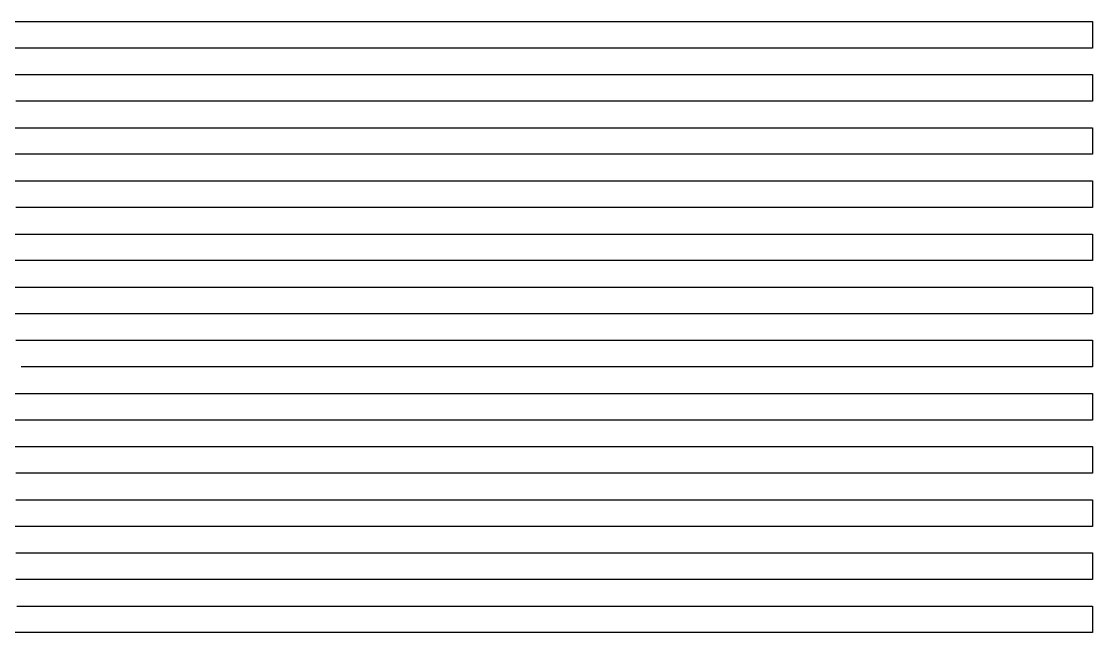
# Model space of a CAD drawing. Extents: x 20 to 170, y 60 to 234.
# Drawn here: x 132.5 to 170, y 190.27 to 211.67 of the extents above; entities that cross this region are included whole.
import ezdxf

# ---------------------------------------------------------------- set-up
doc = ezdxf.new("R2010")
doc.units = 0
doc.header["$LTSCALE"] = 0.000394
doc.layers.add('SPLINE', color=7, linetype='CONTINUOUS')

msp = doc.modelspace()

# ---------------------------------------------------------------- linework, layer by layer
at = {"layer": 'SPLINE', "color": 2}
for points in [[(131.605392, 211.673523, -38.988544), (133.002243, 211.673523, -39.026123), (134.399063, 211.673523, -39.026123), (136.143234, 211.673523, -39.073124), (137.450348, 211.673523, -39.138905), (137.887543, 211.673523, -39.145103), (138.584793, 211.673523, -39.173325), (139.981598, 211.673523, -39.176445), (141.376038, 211.673523, -39.214005), (142.075592, 211.673523, -39.214005), (143.819824, 211.673523, -39.273464), (144.167267, 211.673523, -39.292305), (145.564087, 211.673523, -39.317345), (146.611115, 211.673523, -39.361183), (148.355347, 211.673523, -39.401905), (149.052597, 211.673523, -39.426945), (149.752167, 211.673523, -39.480164), (151.321487, 211.673523, -39.511463), (151.843811, 211.673523, -39.524044), (152.718292, 211.673523, -39.552185), (153.240616, 211.673523, -39.558464), (153.937836, 211.673523, -39.592903), (155.334702, 211.673523, -39.599144), (156.206787, 211.673523, -39.664925), (157.428696, 211.673523, -39.677464), (159.870132, 211.673523, -39.777645), (160.829697, 211.673523, -39.818344), (160.917206, 211.673523, -39.818344), (161.266983, 211.673523, -39.846523), (161.614441, 211.673523, -40), (170, 211.673523, -40), (170, 210.742386, -40), (161.614441, 210.742386, -40), (161.266983, 210.742386, -39.849644), (160.917206, 210.742386, -39.818344), (160.567474, 210.742386, -39.818344), (160.394867, 210.742386, -39.812084), (159.870132, 210.742386, -39.752605), (159.520386, 210.742386, -39.746346), (158.823166, 210.742386, -39.743225), (158.125931, 210.742386, -39.711884), (157.776199, 210.742386, -39.686844), (157.078964, 210.742386, -39.668064), (156.031906, 210.742386, -39.630444), (155.15979, 210.742386, -39.630444), (154.287689, 210.742386, -39.564724), (153.937836, 210.742386, -39.552185), (153.240616, 210.742386, -39.552185), (151.496399, 210.742386, -39.483284), (149.752167, 210.742386, -39.480164), (149.052597, 210.742386, -39.448864), (148.530289, 210.742386, -39.436325), (147.483185, 210.742386, -39.383125), (146.786011, 210.742386, -39.364285), (145.214264, 210.742386, -39.292305), (142.947754, 210.742386, -39.289124), (141.725769, 210.742386, -39.226543), (141.028595, 210.742386, -39.210884), (140.32901, 210.742386, -39.179585), (138.584793, 210.742386, -39.173325), (135.793518, 210.742386, -39.063725), (135.618622, 210.742386, -39.060604), (134.74646, 210.742386, -39.026123), (132.827393, 210.742386, -39.026123), (131.257965, 210.742386, -38.963524)], [(131.605392, 209.811172, -38.972904), (132.827393, 209.811172, -39.023045), (133.699463, 209.811172, -39.026123), (134.399063, 209.811172, -39.048084), (135.443756, 209.811172, -39.063725), (135.793518, 209.811172, -39.063725), (138.759644, 209.811172, -39.176445), (139.981598, 209.811172, -39.176445), (142.075592, 209.811172, -39.248505), (142.772888, 209.811172, -39.267265), (144.167267, 209.811172, -39.292305), (144.866852, 209.811172, -39.292305), (145.214264, 209.811172, -39.301685), (145.564087, 209.811172, -39.333004), (146.960876, 209.811172, -39.364285), (149.752167, 209.811172, -39.477043), (151.146545, 209.811172, -39.480164), (152.543411, 209.811172, -39.514645), (153.5905, 209.811172, -39.552185), (154.287689, 209.811172, -39.558464), (155.15979, 209.811172, -39.621063), (155.682159, 209.811172, -39.630444), (156.381668, 209.811172, -39.633625), (157.078964, 209.811172, -39.664925), (157.951065, 209.811172, -39.733845), (158.125931, 209.811172, -39.743225), (159.520386, 209.811172, -39.746346), (160.917206, 209.811172, -39.787045), (161.266983, 209.811172, -39.812084), (161.614441, 209.811172, -39.996841), (170, 209.811172, -40), (170, 208.882339, -40), (161.638107, 208.882339, -40), (161.614441, 208.882339, -39.990601), (161.266983, 208.882339, -39.805824), (160.917206, 208.882339, -39.783924), (160.220016, 208.882339, -39.787045), (159.782745, 208.882339, -39.783924), (158.125931, 208.882339, -39.715004), (156.729111, 208.882339, -39.671165), (156.381668, 208.882339, -39.646103), (155.334702, 208.882339, -39.602264), (153.937836, 208.882339, -39.580364), (152.543411, 208.882339, -39.524044), (151.146545, 208.882339, -39.480164), (149.577255, 208.882339, -39.477043), (148.70517, 208.882339, -39.436325), (146.960876, 208.882339, -39.364285), (145.564087, 208.882339, -39.339264), (145.214264, 208.882339, -39.311104), (144.866852, 208.882339, -39.292305), (144.167267, 208.882339, -39.292305), (142.772888, 208.882339, -39.267265), (142.423035, 208.882339, -39.254704), (141.028595, 208.882339, -39.248505), (139.631744, 208.882339, -39.179585), (138.584793, 208.882339, -39.173325), (135.793518, 208.882339, -39.063725), (134.049271, 208.882339, -39.063725), (133.699463, 208.882339, -39.048084), (133.002243, 208.882339, -38.997944), (132.652512, 208.882339, -38.988544), (132.305008, 208.882339, -38.991703)], [(131.257965, 207.951126, -38.988544), (133.002243, 207.951126, -38.988544), (133.699463, 207.951126, -39.013645), (134.224182, 207.951126, -39.057465), (135.793518, 207.951126, -39.063725), (137.53772, 207.951126, -39.138905), (137.887543, 207.951126, -39.145103), (138.584793, 207.951126, -39.173325), (140.32901, 207.951126, -39.179585), (142.075592, 207.951126, -39.254704), (143.12262, 207.951126, -39.257885), (143.994751, 207.951126, -39.292305), (144.866852, 207.951126, -39.292305), (145.564087, 207.951126, -39.307964), (146.611115, 207.951126, -39.361183), (146.960876, 207.951126, -39.364285), (148.355347, 207.951126, -39.417564), (148.70517, 207.951126, -39.442604), (149.402374, 207.951126, -39.442604), (150.449341, 207.951126, -39.480164), (151.146545, 207.951126, -39.480164), (152.543411, 207.951126, -39.527145), (153.240616, 207.951126, -39.580364), (153.937836, 207.951126, -39.592903), (155.334702, 207.951126, -39.592903), (156.031906, 207.951126, -39.621063), (156.729111, 207.951126, -39.661804), (157.776199, 207.951126, -39.702503), (158.125931, 207.951126, -39.708744), (160.917206, 207.951126, -39.818344), (161.266983, 207.951126, -39.846523), (161.571899, 207.951126, -40), (170, 207.951126, -40), (170, 207.019928, -40), (161.550598, 207.019928, -40), (161.526947, 207.019928, -39.984341), (161.266983, 207.019928, -39.852825), (160.917206, 207.019928, -39.818344), (159.520386, 207.019928, -39.761963), (158.823166, 207.019928, -39.743225), (158.125931, 207.019928, -39.711884), (157.776199, 207.019928, -39.686844), (155.334702, 207.019928, -39.592903), (154.112747, 207.019928, -39.592903), (153.240616, 207.019928, -39.545925), (152.543411, 207.019928, -39.517765), (152.193665, 207.019928, -39.514645), (151.146545, 207.019928, -39.480164), (149.752167, 207.019928, -39.445724), (149.052597, 207.019928, -39.442604), (148.355347, 207.019928, -39.417564), (147.658051, 207.019928, -39.398785), (145.913879, 207.019928, -39.329865), (145.389145, 207.019928, -39.323605), (144.866852, 207.019928, -39.292305), (144.167267, 207.019928, -39.292305), (142.772888, 207.019928, -39.254704), (142.075592, 207.019928, -39.214005), (141.550903, 207.019928, -39.214005), (139.981598, 207.019928, -39.176445), (138.584793, 207.019928, -39.173325), (138.409912, 207.019928, -39.163944), (137.887543, 207.019928, -39.129444), (137.190353, 207.019928, -39.104404), (136.8405, 207.019928, -39.104404), (135.793518, 207.019928, -39.063725), (134.74646, 207.019928, -39.063725), (134.399063, 207.019928, -39.041805), (133.002243, 207.019928, -38.988544), (131.605392, 207.019928, -38.988544)], [(131.780304, 206.088715, -38.982346), (133.002243, 206.088715, -38.988544), (134.049271, 206.088715, -39.026123), (134.74646, 206.088715, -39.029243), (136.490738, 206.088715, -39.098145), (137.53772, 206.088715, -39.104404), (138.409912, 206.088715, -39.163944), (138.584793, 206.088715, -39.173325), (139.981598, 206.088715, -39.176445), (141.376038, 206.088715, -39.214005), (142.423035, 206.088715, -39.217144), (142.772888, 206.088715, -39.245323), (144.167267, 206.088715, -39.292305), (145.214264, 206.088715, -39.292305), (146.261383, 206.088715, -39.348705), (148.70517, 206.088715, -39.442604), (149.052597, 206.088715, -39.448864), (149.752167, 206.088715, -39.477043), (150.449341, 206.088715, -39.492725), (150.799225, 206.088715, -39.480164), (151.843811, 206.088715, -39.486423), (152.890869, 206.088715, -39.542805), (153.240616, 206.088715, -39.552185), (154.287689, 206.088715, -39.561584), (154.637451, 206.088715, -39.583485), (155.334702, 206.088715, -39.599144), (156.031906, 206.088715, -39.627365), (156.729111, 206.088715, -39.646103), (158.125931, 206.088715, -39.736923), (159.870132, 206.088715, -39.749424), (160.74234, 206.088715, -39.812084), (161.266983, 206.088715, -39.830864), (161.614441, 206.088715, -40), (170, 206.088715, -40), (170, 205.159882, -40), (161.614441, 205.159882, -40), (161.266983, 205.159882, -39.830864), (160.74234, 205.159882, -39.812084), (159.870132, 205.159882, -39.746346), (158.823166, 205.159882, -39.746346), (158.475708, 205.159882, -39.730663), (157.428696, 205.159882, -39.677464), (156.381668, 205.159882, -39.633625), (156.031906, 205.159882, -39.630444), (154.637451, 205.159882, -39.583485), (154.287689, 205.159882, -39.558464), (153.5905, 205.159882, -39.552185), (152.543411, 205.159882, -39.514645), (151.146545, 205.159882, -39.480164), (149.924744, 205.159882, -39.480164), (149.052597, 205.159882, -39.448864), (148.617706, 205.159882, -39.442604), (147.658051, 205.159882, -39.395603), (146.960876, 205.159882, -39.367443), (146.611115, 205.159882, -39.348705), (145.214264, 205.159882, -39.292305), (144.167267, 205.159882, -39.292305), (142.772888, 205.159882, -39.245323), (142.423035, 205.159882, -39.217144), (141.725769, 205.159882, -39.214005), (139.981598, 205.159882, -39.192104), (139.631744, 205.159882, -39.179585), (139.282013, 205.159882, -39.176445), (138.584793, 205.159882, -39.148285), (137.190353, 205.159882, -39.126366), (136.490738, 205.159882, -39.088764), (135.793518, 205.159882, -39.060604), (134.399063, 205.159882, -39.026123), (133.874329, 205.159882, -39.026123), (133.002243, 205.159882, -38.991703), (132.305008, 205.159882, -38.976044)], [(131.605392, 204.228653, -38.947865), (133.699463, 204.228653, -39.026123), (134.399063, 204.228653, -39.026123), (136.143234, 204.228653, -39.073124), (137.190353, 204.228653, -39.129444), (138.584793, 204.228653, -39.145103), (139.282013, 204.228653, -39.173325), (139.981598, 204.228653, -39.192104), (140.678833, 204.228653, -39.214005), (142.423035, 204.228653, -39.214005), (143.819824, 204.228653, -39.289124), (145.214264, 204.228653, -39.292305), (146.786011, 204.228653, -39.361183), (146.960876, 204.228653, -39.376865), (147.658051, 204.228653, -39.401905), (148.70517, 204.228653, -39.411304), (149.577255, 204.228653, -39.467686), (149.752167, 204.228653, -39.477043), (151.146545, 204.228653, -39.480164), (152.543411, 204.228653, -39.524044), (153.240616, 204.228653, -39.549065), (153.937836, 204.228653, -39.570984), (155.334702, 204.228653, -39.592903), (159.520386, 204.228653, -39.761963), (160.220016, 204.228653, -39.783924), (160.74234, 204.228653, -39.783924), (160.917206, 204.228653, -39.793304), (161.266983, 204.228653, -39.830864), (161.614441, 204.228653, -40), (170, 204.228653, -40), (170, 203.29744, -40), (161.614441, 203.29744, -40), (161.266983, 203.29744, -39.830864), (160.917206, 203.29744, -39.783924), (159.520386, 203.29744, -39.761963), (158.823166, 203.29744, -39.743225), (155.334702, 203.29744, -39.599144), (153.937836, 203.29744, -39.580364), (153.5905, 203.29744, -39.536545), (153.240616, 203.29744, -39.517765), (152.193665, 203.29744, -39.517765), (151.146545, 203.29744, -39.480164), (150.099609, 203.29744, -39.480164), (149.577255, 203.29744, -39.467686), (148.70517, 203.29744, -39.401905), (148.005554, 203.29744, -39.401905), (146.960876, 203.29744, -39.364285), (146.086411, 203.29744, -39.364285), (145.214264, 203.29744, -39.292305), (143.994751, 203.29744, -39.289124), (142.423035, 203.29744, -39.214005), (140.678833, 203.29744, -39.214005), (139.631744, 203.29744, -39.179585), (139.282013, 203.29744, -39.176445), (138.237305, 203.29744, -39.138905), (137.887543, 203.29744, -39.138905), (135.793518, 203.29744, -39.060604), (134.399063, 203.29744, -39.026123), (133.874329, 203.29744, -39.026123), (131.955276, 203.29744, -38.947865)], [(132.137253, 202.368591, -33.627884), (132.50592, 202.368591, -35.810356), (132.588684, 202.368591, -36.333271), (132.914749, 202.368591, -38.853905), (132.936035, 202.368591, -38.988544), (135.096298, 202.368591, -39.029243), (137.190353, 202.368591, -39.116943), (137.887543, 202.368591, -39.138905), (139.282013, 202.368591, -39.138905), (141.203445, 202.368591, -39.214005), (142.423035, 202.368591, -39.214005), (143.12262, 202.368591, -39.254704), (143.470093, 202.368591, -39.279804), (143.819824, 202.368591, -39.292305), (145.214264, 202.368591, -39.292305), (145.564087, 202.368591, -39.323605), (146.960876, 202.368591, -39.364285), (147.658051, 202.368591, -39.364285), (148.005554, 202.368591, -39.383125), (148.530289, 202.368591, -39.426945), (149.052597, 202.368591, -39.442604), (149.402374, 202.368591, -39.442604), (150.449341, 202.368591, -39.480164), (151.146545, 202.368591, -39.480164), (151.496399, 202.368591, -39.486423), (151.843811, 202.368591, -39.514645), (153.240616, 202.368591, -39.517765), (153.937836, 202.368591, -39.549065), (154.287689, 202.368591, -39.583485), (154.46257, 202.368591, -39.596024), (155.334702, 202.368591, -39.596024), (156.729111, 202.368591, -39.649284), (158.125931, 202.368591, -39.743225), (159.172928, 202.368591, -39.746346), (159.520386, 202.368591, -39.761963), (160.917206, 202.368591, -39.783924), (161.266983, 202.368591, -39.830864), (161.614441, 202.368591, -40), (170, 202.368591, -40), (170, 201.437363, -40), (161.614441, 201.437363, -40), (161.266983, 201.437363, -39.830864), (160.917206, 201.437363, -39.783924), (160.567474, 201.437363, -39.783924), (159.520386, 201.437363, -39.768265), (159.172928, 201.437363, -39.727543), (158.823166, 201.437363, -39.711884), (158.125931, 201.437363, -39.708744), (156.729111, 201.437363, -39.636745), (156.381668, 201.437363, -39.608585), (156.031906, 201.437363, -39.592903), (154.637451, 201.437363, -39.592903), (153.5905, 201.437363, -39.558464), (152.543411, 201.437363, -39.552185), (152.36853, 201.437363, -39.545925), (151.496399, 201.437363, -39.480164), (151.146545, 201.437363, -39.480164), (148.355347, 201.437363, -39.414444), (147.658051, 201.437363, -39.364285), (146.960876, 201.437363, -39.364285), (145.564087, 201.437363, -39.323605), (145.214264, 201.437363, -39.292305), (144.167267, 201.437363, -39.292305), (142.075592, 201.437363, -39.214005), (141.376038, 201.437363, -39.210884), (139.631744, 201.437363, -39.142025), (138.584793, 201.437363, -39.142025), (136.490738, 201.437363, -39.063725), (135.968384, 201.437363, -39.063725), (133.874329, 201.437363, -38.988544), (133.560028, 201.437363, -36.295712), (133.108597, 201.437363, -32.769943), (133.082642, 201.437363, -32.591442), (133.002243, 201.437363, -32.322147), (132.959702, 201.437363, -32.231346), (132.271942, 201.437363, -30.922529)], [(132.305008, 200.506165, -29.356915), (132.652512, 200.506165, -29.563555), (132.827393, 200.506165, -29.745132), (133.002243, 200.506165, -30.033213), (133.874329, 200.506165, -31.645807), (133.949982, 200.506165, -31.818027), (134.027985, 200.506165, -32.124866), (134.399063, 200.506165, -35.303116), (134.812653, 200.506165, -38.988544), (134.833923, 200.506165, -39.023045), (135.793518, 200.506165, -39.060604), (136.8405, 200.506165, -39.063725), (138.584793, 200.506165, -39.138905), (139.631744, 200.506165, -39.142025), (141.550903, 200.506165, -39.214005), (142.075592, 200.506165, -39.214005), (142.772888, 200.506165, -39.248505), (144.167267, 200.506165, -39.292305), (144.866852, 200.506165, -39.292305), (145.214264, 200.506165, -39.301685), (145.564087, 200.506165, -39.333004), (147.308319, 200.506165, -39.376865), (148.355347, 200.506165, -39.433205), (149.752167, 200.506165, -39.452003), (150.449341, 200.506165, -39.480164), (151.496399, 200.506165, -39.483284), (152.36853, 200.506165, -39.545925), (152.890869, 200.506165, -39.552185), (153.5905, 200.506165, -39.558464), (154.637451, 200.506165, -39.592903), (154.984909, 200.506165, -39.592903), (156.031906, 200.506165, -39.630444), (156.381668, 200.506165, -39.633625), (158.125931, 200.506165, -39.708744), (158.823166, 200.506165, -39.708744), (159.520386, 200.506165, -39.736923), (160.917206, 200.506165, -39.783924), (161.266983, 200.506165, -39.830864), (161.614441, 200.506165, -40), (170, 200.506165, -40), (170, 199.577316, -40), (161.614441, 199.577316, -39.996841), (161.266983, 199.577316, -39.812084), (160.917206, 199.577316, -39.783924), (160.220016, 199.577316, -39.783924), (159.172928, 199.577316, -39.746346), (158.125931, 199.577316, -39.736923), (157.428696, 199.577316, -39.680565), (156.903992, 199.577316, -39.652405), (156.381668, 199.577316, -39.611683), (156.031906, 199.577316, -39.592903), (154.287689, 199.577316, -39.592903), (151.146545, 199.577316, -39.480164), (150.624252, 199.577316, -39.480164), (149.752167, 199.577316, -39.445724), (149.052597, 199.577316, -39.442604), (148.530289, 199.577316, -39.426945), (148.005554, 199.577316, -39.383125), (147.658051, 199.577316, -39.364285), (146.786011, 199.577316, -39.364285), (145.913879, 199.577316, -39.333004), (144.866852, 199.577316, -39.323605), (142.075592, 199.577316, -39.214005), (141.376038, 199.577316, -39.210884), (139.282013, 199.577316, -39.138905), (138.237305, 199.577316, -39.132626), (137.190353, 199.577316, -39.079384), (136.490738, 199.577316, -39.063725), (135.750946, 199.577316, -39.032425), (134.980469, 199.577316, -32.030987), (134.937927, 199.577316, -31.733507), (134.897751, 199.577316, -31.580067), (134.729965, 199.577316, -31.216829), (134.399063, 199.577316, -30.581211), (133.874329, 199.577316, -29.619915), (133.699463, 199.577316, -29.359995), (133.352036, 199.577316, -29.075075), (133.177124, 199.577316, -28.952957), (133.002243, 199.577316, -28.852757), (132.486984, 199.577316, -28.583477)], [(132.099365, 198.646088, -28.063679), (132.550797, 198.646088, -28.063679), (133.002243, 198.646088, -28.110659), (133.352036, 198.646088, -28.248419), (133.699463, 198.646088, -28.483276), (134.399063, 198.646088, -28.937317), (134.741699, 198.646088, -29.300535), (135.320801, 198.646088, -30.396431), (135.429565, 198.646088, -30.631311), (135.59967, 198.646088, -31.135429), (135.687164, 198.646088, -31.486149), (135.772217, 198.646088, -31.968388), (135.83847, 198.646088, -32.450546), (136.337112, 198.646088, -37.059731), (136.523834, 198.646088, -37.613968), (136.545044, 198.646088, -37.660927), (136.866562, 198.646088, -37.970928), (137.029572, 198.646088, -38.240208), (137.190353, 198.646088, -38.606567), (137.341537, 198.646088, -39.057465), (137.362823, 198.646088, -39.098145), (139.631744, 198.646088, -39.176445), (139.981598, 198.646088, -39.176445), (141.376038, 198.646088, -39.214005), (142.075592, 198.646088, -39.214005), (142.423035, 198.646088, -39.232784), (142.947754, 198.646088, -39.276646), (143.470093, 198.646088, -39.292305), (144.167267, 198.646088, -39.292305), (146.261383, 198.646088, -39.333004), (146.960876, 198.646088, -39.364285), (147.658051, 198.646088, -39.364285), (148.005554, 198.646088, -39.379963), (148.355347, 198.646088, -39.408165), (151.843811, 198.646088, -39.486423), (152.543411, 198.646088, -39.514645), (155.334702, 198.646088, -39.592903), (156.031906, 198.646088, -39.592903), (156.381668, 198.646088, -39.608585), (156.729111, 198.646088, -39.636745), (158.475708, 198.646088, -39.730663), (158.823166, 198.646088, -39.746346), (159.172928, 198.646088, -39.746346), (160.220016, 198.646088, -39.787045), (160.917206, 198.646088, -39.783924), (161.266983, 198.646088, -39.805824), (161.614441, 198.646088, -39.990601), (161.638107, 198.646088, -40), (170, 198.646088, -40), (170, 197.71489, -40), (161.614441, 197.71489, -40), (161.266983, 197.71489, -39.846523), (160.917206, 197.71489, -39.818344), (160.220016, 197.71489, -39.796444), (159.520386, 197.71489, -39.761963), (158.823166, 197.71489, -39.743225), (158.125931, 197.71489, -39.711884), (157.776199, 197.71489, -39.686844), (155.334702, 197.71489, -39.592903), (153.937836, 197.71489, -39.552185), (153.415543, 197.71489, -39.552185), (150.449341, 197.71489, -39.442604), (148.70517, 197.71489, -39.442604), (148.355347, 197.71489, -39.426945), (147.658051, 197.71489, -39.392525), (146.786011, 197.71489, -39.358086), (145.913879, 197.71489, -39.295425), (143.819824, 197.71489, -39.289124), (142.423035, 197.71489, -39.214005), (141.203445, 197.71489, -39.214005), (139.282013, 197.71489, -39.138905), (138.367355, 197.71489, -39.138905), (138.218414, 197.71489, -38.559589), (138.09317, 197.71489, -38.114967), (137.698486, 197.71489, -36.906292), (137.627594, 197.71489, -36.724693), (137.575562, 197.71489, -36.624493), (137.190353, 197.71489, -35.995136), (136.797974, 197.71489, -34.82716), (136.774353, 197.71489, -34.751999), (136.490738, 197.71489, -33.123783), (136.143234, 197.71489, -31.210609), (135.881027, 197.71489, -29.807753), (135.793518, 197.71489, -29.485275), (135.618622, 197.71489, -29.140835), (135.443756, 197.71489, -28.921637), (135.271149, 197.71489, -28.768217), (135.096298, 197.71489, -28.636717), (134.399063, 197.71489, -28.235939), (133.002243, 197.71489, -27.763081), (132.614624, 197.71489, -27.694201), (132.588684, 197.71489, -27.659781), (131.879608, 197.71489, -25.702726)], [(132.047379, 196.783661, -25.154768), (132.806091, 196.783661, -27.36544), (133.068451, 196.783661, -27.503201), (133.699463, 196.783661, -27.553301), (134.399063, 196.783661, -27.738041), (135.096298, 196.783661, -28.038639), (135.793518, 196.783661, -28.549017), (136.143234, 196.783661, -28.821417), (136.318176, 196.783661, -29.003077), (136.490738, 196.783661, -29.219095), (136.665588, 196.783661, -29.529135), (136.753082, 196.783661, -29.760813), (136.8405, 196.783661, -30.177273), (137.190353, 196.783661, -32.178127), (137.67012, 196.783661, -34.633018), (137.691406, 196.783661, -34.714439), (137.941895, 196.783661, -35.118355), (138.362579, 196.783661, -35.597435), (138.584793, 196.783661, -35.948135), (138.631989, 196.783661, -36.085896), (139.062164, 196.783661, -37.764248), (139.156754, 196.783661, -38.196369), (139.348236, 196.783661, -39.126366), (139.369415, 196.783661, -39.138905), (140.32901, 196.783661, -39.176445), (140.678833, 196.783661, -39.182705), (141.376038, 196.783661, -39.210884), (142.423035, 196.783661, -39.214005), (143.12262, 196.783661, -39.248505), (143.819824, 196.783661, -39.254704), (144.866852, 196.783661, -39.292305), (145.913879, 196.783661, -39.292305), (146.786011, 196.783661, -39.358086), (147.308319, 196.783661, -39.364285), (147.658051, 196.783661, -39.364285), (149.402374, 196.783661, -39.436325), (149.752167, 196.783661, -39.442604), (150.624252, 196.783661, -39.480164), (151.146545, 196.783661, -39.480164), (152.543411, 196.783661, -39.517765), (154.637451, 196.783661, -39.561584), (157.428696, 196.783661, -39.677464), (158.475708, 196.783661, -39.730663), (158.823166, 196.783661, -39.746346), (159.172928, 196.783661, -39.746346), (160.917206, 196.783661, -39.821484), (161.266983, 196.783661, -39.849644), (161.614441, 196.783661, -40), (170, 196.783661, -40), (170, 195.854858, -40), (161.614441, 195.854858, -40), (161.266983, 195.854858, -39.846523), (160.917206, 195.854858, -39.818344), (159.520386, 195.854858, -39.761963), (158.823166, 195.854858, -39.743225), (158.125931, 195.854858, -39.711884), (157.776199, 195.854858, -39.686844), (156.729111, 195.854858, -39.646103), (156.031906, 195.854858, -39.627365), (153.240616, 195.854858, -39.517765), (152.543411, 195.854858, -39.514645), (151.146545, 195.854858, -39.480164), (150.099609, 195.854858, -39.480164), (149.752167, 195.854858, -39.448864), (148.005554, 195.854858, -39.367443), (146.960876, 195.854858, -39.364285), (144.167267, 195.854858, -39.254704), (142.772888, 195.854858, -39.257885), (142.423035, 195.854858, -39.229664), (142.075592, 195.854858, -39.214005), (141.376038, 195.854858, -39.210884), (141.144424, 195.854858, -39.204624), (140.444809, 195.854858, -39.148285), (140.132782, 195.854858, -39.142025), (140.111542, 195.854858, -39.048084), (139.752274, 195.854858, -37.291451), (139.385941, 195.854858, -35.528557), (139.272491, 195.854858, -35.127735), (139.043304, 195.854858, -34.58918), (138.799835, 195.854858, -34.23222), (138.471313, 195.854858, -33.85022), (138.279861, 195.854858, -33.486984), (138.258575, 195.854858, -33.414944), (137.589752, 195.854858, -30.117773), (137.457428, 195.854858, -29.663733), (137.190353, 195.854858, -29.225395), (136.490738, 195.854858, -28.461357), (136.143234, 195.854858, -28.116919), (135.968384, 195.854858, -27.994799), (135.096298, 195.854858, -27.475), (134.74646, 195.854858, -27.374821), (134.399063, 195.854858, -27.35918), (133.857849, 195.854858, -27.39986), (133.574219, 195.854858, -27.265181), (132.827393, 195.854858, -25.292528), (132.652512, 195.854858, -24.954369), (132.305008, 195.854858, -24.57551)], [(132.305008, 194.92363, -23.805212), (132.652512, 194.92363, -24.10581), (132.827393, 194.92363, -24.34691), (133.002243, 194.92363, -24.713268), (133.723114, 194.92363, -26.786142), (133.744385, 194.92363, -26.839382), (134.070496, 194.92363, -27.039803), (134.399063, 194.92363, -27.108643), (135.793518, 194.92363, -27.356041), (136.143234, 194.92363, -27.512581), (136.490738, 194.92363, -27.806938), (137.190353, 194.92363, -28.414396), (137.53772, 194.92363, -28.952957), (137.625198, 194.92363, -29.165874), (138.237305, 194.92363, -31.072809), (138.409912, 194.92363, -31.529947), (138.584793, 194.92363, -31.952667), (138.977112, 194.92363, -32.704144), (139.282013, 194.92363, -33.067425), (139.456879, 194.92363, -33.308544), (139.589203, 194.92363, -33.665443), (139.631744, 194.92363, -33.93478), (139.981598, 194.92363, -36.320732), (140.352676, 194.92363, -39.041805), (140.373901, 194.92363, -39.142025), (141.376038, 194.92363, -39.210884), (142.075592, 194.92363, -39.214005), (142.772888, 194.92363, -39.242226), (144.167267, 194.92363, -39.254704), (146.261383, 194.92363, -39.326744), (146.611115, 194.92363, -39.326744), (147.658051, 194.92363, -39.364285), (148.005554, 194.92363, -39.367443), (148.355347, 194.92363, -39.379963), (149.052597, 194.92363, -39.426945), (150.449341, 194.92363, -39.480164), (151.146545, 194.92363, -39.480164), (152.543411, 194.92363, -39.524044), (153.240616, 194.92363, -39.549065), (153.937836, 194.92363, -39.570984), (154.637451, 194.92363, -39.592903), (154.984909, 194.92363, -39.592903), (156.031906, 194.92363, -39.630444), (156.381668, 194.92363, -39.633625), (156.729111, 194.92363, -39.646103), (158.125931, 194.92363, -39.736923), (159.172928, 194.92363, -39.746346), (160.567474, 194.92363, -39.802685), (161.266983, 194.92363, -39.849644), (161.614441, 194.92363, -40), (170, 194.92363, -40), (170, 193.992371, -40), (161.614441, 193.992371, -40), (161.266983, 193.992371, -39.846523), (160.917206, 193.992371, -39.818344), (160.829697, 193.992371, -39.818344), (159.172928, 193.992371, -39.746346), (158.125931, 193.992371, -39.736923), (156.729111, 193.992371, -39.646103), (155.334702, 193.992371, -39.592903), (154.287689, 193.992371, -39.592903), (151.146545, 193.992371, -39.480164), (150.799225, 193.992371, -39.480164), (150.449341, 193.992371, -39.467686), (150.099609, 193.992371, -39.442604), (149.577255, 193.992371, -39.408165), (148.70517, 193.992371, -39.398785), (146.960876, 193.992371, -39.326744), (145.564087, 193.992371, -39.307964), (144.866852, 193.992371, -39.289124), (144.167267, 193.992371, -39.257885), (143.470093, 193.992371, -39.254704), (142.423035, 193.992371, -39.214005), (142.075592, 193.992371, -39.214005), (141.312256, 193.992371, -39.182705), (141.288574, 193.992371, -39.145103), (140.553528, 193.992371, -33.677982), (140.513336, 193.992371, -33.430603), (140.470795, 193.992371, -33.286583), (140.307724, 193.992371, -32.923344), (140.000458, 193.992371, -32.412987), (139.851562, 193.992371, -32.196926), (139.357605, 193.992371, -31.614487), (139.151978, 193.992371, -31.401569), (139.130722, 193.992371, -31.373409), (138.409912, 193.992371, -29.494635), (138.237305, 193.992371, -29.143955), (137.887543, 193.992371, -28.667976), (137.362823, 193.992371, -27.963499), (137.190353, 193.992371, -27.769341), (136.8405, 193.992371, -27.52824), (136.490738, 193.992371, -27.34354), (135.793518, 193.992371, -27.017862), (135.342072, 193.992371, -26.974003), (134.869385, 193.992371, -26.955242), (134.507782, 193.992371, -26.795563), (134.484161, 193.992371, -26.745422), (133.770355, 193.992371, -24.797848), (133.515076, 193.992371, -24.33127), (133.257507, 193.992371, -24.08077), (133.002243, 193.992371, -23.936712), (132.196289, 193.992371, -23.689352)], [(132.305008, 193.063522, -23.247854), (133.002243, 193.063522, -23.266634), (133.352036, 193.063522, -23.426313), (133.699463, 193.063522, -23.805212), (133.874329, 193.063522, -24.11207), (134.049271, 193.063522, -24.57863), (134.399063, 193.063522, -25.543066), (134.682709, 193.063522, -26.294544), (135.082123, 193.063522, -26.582582), (136.8405, 193.063522, -27.086742), (137.190353, 193.063522, -27.299681), (138.062408, 193.063522, -28.013578), (138.237305, 193.063522, -28.213999), (138.454712, 193.063522, -28.664877), (139.130722, 193.063522, -30.587471), (139.565598, 193.063522, -30.787851), (139.77356, 193.063522, -30.919409), (139.981598, 193.063522, -31.088449), (140.32901, 193.063522, -31.476749), (140.896255, 193.063522, -32.422367), (141.028595, 193.063522, -32.672863), (141.203445, 193.063522, -33.139423), (141.288574, 193.063522, -33.477604), (141.333496, 193.063522, -33.743759), (142.075592, 193.063522, -39.157665), (142.096878, 193.063522, -39.210884), (142.772888, 193.063522, -39.229664), (144.167267, 193.063522, -39.289124), (145.214264, 193.063522, -39.292305), (145.564087, 193.063522, -39.307964), (146.960876, 193.063522, -39.326744), (148.355347, 193.063522, -39.408165), (149.752167, 193.063522, -39.414444), (150.449341, 193.063522, -39.467686), (151.67131, 193.063522, -39.514645), (152.543411, 193.063522, -39.517765), (153.240616, 193.063522, -39.545925), (154.112747, 193.063522, -39.592903), (155.334702, 193.063522, -39.592903), (157.078964, 193.063522, -39.664925), (158.125931, 193.063522, -39.746346), (158.823166, 193.063522, -39.746346), (159.172928, 193.063522, -39.761963), (159.520386, 193.063522, -39.787045), (160.917206, 193.063522, -39.818344), (161.614441, 193.063522, -40), (170, 193.063522, -40), (170, 192.132339, -40), (161.526947, 192.132339, -40), (161.222137, 192.132339, -39.862206), (160.917206, 192.132339, -39.818344), (160.567474, 192.132339, -39.815205), (157.776199, 192.132339, -39.708744), (157.428696, 192.132339, -39.708744), (156.381668, 192.132339, -39.633625), (156.031906, 192.132339, -39.627365), (155.334702, 192.132339, -39.599144), (154.637451, 192.132339, -39.592903), (153.937836, 192.132339, -39.570984), (153.240616, 192.132339, -39.549065), (152.36853, 192.132339, -39.517765), (151.496399, 192.132339, -39.517765), (150.449341, 192.132339, -39.480164), (149.752167, 192.132339, -39.477043), (147.833008, 192.132339, -39.398785), (146.960876, 192.132339, -39.333004), (146.261383, 192.132339, -39.326744), (145.214264, 192.132339, -39.292305), (144.167267, 192.132339, -39.289124), (142.881531, 192.132339, -39.232784), (142.860229, 192.132339, -39.179585), (142.262299, 192.132339, -36.912552), (142.243439, 192.132339, -36.799831), (142.186707, 192.132339, -36.308231), (142.082687, 192.132339, -35.506615), (141.99527, 192.132339, -34.968056), (141.437469, 192.132339, -32.027847), (141.376038, 192.132339, -31.824287), (141.203445, 192.132339, -31.445389), (141.028595, 192.132339, -31.185509), (140.853699, 192.132339, -30.947569), (140.678833, 192.132339, -30.775351), (139.981598, 192.132339, -30.214853), (139.662506, 192.132339, -30.064533), (139.19693, 192.132339, -29.770193), (139.173264, 192.132339, -29.732653), (138.433502, 192.132339, -27.922779), (138.296432, 192.132339, -27.659781), (138.159317, 192.132339, -27.471901), (137.887543, 192.132339, -27.252701), (137.712662, 192.132339, -27.171261), (137.190353, 192.132339, -26.958363), (135.968384, 192.132339, -26.570103), (135.443756, 192.132339, -26.278864), (134.682709, 192.132339, -24.29055), (134.540894, 192.132339, -24.011892), (134.399063, 192.132339, -23.830252), (134.049271, 192.132339, -23.567232), (133.352036, 192.132339, -23.222794), (133.002243, 192.132339, -23.113194), (132.827393, 192.132339, -23.094414), (132.652512, 192.132339, -23.085014), (132.305008, 192.132339, -23.097534)], [(132.338058, 191.201218, -23.081894), (132.75177, 191.201218, -23.081894), (133.002243, 191.201218, -22.944134), (133.352036, 191.201218, -22.843914), (133.699463, 191.201218, -22.847054), (134.049271, 191.201218, -22.944134), (134.399063, 191.201218, -23.188374), (134.692108, 191.201218, -23.592272), (134.838623, 191.201218, -23.905392), (135.576096, 191.201218, -25.981384), (135.597336, 191.201218, -26.015844), (135.793518, 191.201218, -26.159904), (136.731812, 191.201218, -26.679703), (136.961014, 191.201218, -26.717222), (137.53772, 191.201218, -26.764242), (137.712662, 191.201218, -26.801783), (137.887543, 191.201218, -26.873802), (138.237305, 191.201218, -27.158762), (138.409912, 191.201218, -27.41238), (139.026703, 191.201218, -28.342379), (139.21106, 191.201218, -28.652357), (139.809006, 191.201218, -29.754593), (139.832703, 191.201218, -29.779633), (139.981598, 191.201218, -29.770193), (140.678833, 191.201218, -29.895452), (141.028595, 191.201218, -30.136553), (141.203445, 191.201218, -30.343231), (141.813309, 191.201218, -31.235649), (141.90065, 191.201218, -31.376549), (142.075592, 191.201218, -31.749147), (142.163055, 191.201218, -31.999687), (142.248138, 191.201218, -32.303368), (142.347412, 191.201218, -32.741764), (142.380463, 191.201218, -32.948444), (142.912292, 191.201218, -37.545067), (142.957153, 191.201218, -37.90519), (143.143906, 191.201218, -39.188984), (143.165192, 191.201218, -39.245323), (144.167267, 191.201218, -39.289124), (145.214264, 191.201218, -39.292305), (150.799225, 191.201218, -39.517765), (151.146545, 191.201218, -39.517765), (152.543411, 191.201218, -39.552185), (153.5905, 191.201218, -39.558464), (154.287689, 191.201218, -39.586643), (154.984909, 191.201218, -39.592903), (156.031906, 191.201218, -39.630444), (156.381668, 191.201218, -39.633625), (157.776199, 191.201218, -39.702503), (158.125931, 191.201218, -39.708744), (159.520386, 191.201218, -39.768265), (160.917206, 191.201218, -39.818344), (161.266983, 191.201218, -39.877865), (161.526947, 191.201218, -40), (170, 191.201218, -40), (170, 190.272293, -40), (161.614441, 190.272293, -40), (161.266983, 190.272293, -39.849644), (160.917206, 190.272293, -39.818344), (160.567474, 190.272293, -39.818344), (159.870132, 190.272293, -39.793304), (159.172928, 190.272293, -39.783924), (158.125931, 190.272293, -39.702503), (157.428696, 190.272293, -39.677464), (157.078964, 190.272293, -39.668064), (155.334702, 190.272293, -39.592903), (153.937836, 190.272293, -39.599144), (153.5905, 190.272293, -39.567844), (151.843811, 190.272293, -39.502106), (149.402374, 190.272293, -39.442604), (149.052597, 190.272293, -39.442604), (148.355347, 190.272293, -39.417564), (145.214264, 190.272293, -39.292305), (144.517059, 190.272293, -39.292305), (143.949905, 190.272293, -39.279804), (143.928619, 190.272293, -39.254704), (143.205338, 190.272293, -34.254181), (143.13443, 190.272293, -33.815739), (143.061188, 190.272293, -33.527702), (142.248138, 190.272293, -30.850451), (142.075592, 190.272293, -30.383951), (141.90065, 190.272293, -30.108393), (141.725769, 190.272293, -29.917353), (141.376038, 190.272293, -29.707613), (140.919861, 190.272293, -29.626175), (140.449524, 190.272293, -29.478994), (139.981598, 190.272293, -29.444574), (139.894104, 190.272293, -29.450855), (139.872849, 190.272293, -29.438314), (139.369415, 190.272293, -28.314219), (139.227646, 190.272293, -28.041779), (139.168549, 190.272293, -27.947859), (138.906158, 190.272293, -27.606541), (138.766754, 190.272293, -27.456221), (138.237305, 190.272293, -26.936422), (137.887543, 190.272293, -26.689062), (137.712662, 190.272293, -26.645243), (137.53772, 190.272293, -26.613922), (136.871201, 190.272293, -26.479284), (136.384354, 190.272293, -26.178684), (135.618622, 190.272293, -24.12145), (135.443756, 190.272293, -23.773932), (135.271149, 190.272293, -23.542171), (134.399063, 190.272293, -22.634136), (134.049271, 190.272293, -22.430595), (133.699463, 190.272293, -22.364836), (133.002243, 190.272293, -22.427456), (132.758865, 190.272293, -22.558956), (132.638321, 190.272293, -22.668556), (132.51535, 190.272293, -22.815754), (132.260117, 190.272293, -23.178974)]]:
    msp.add_polyline3d(points, dxfattribs=at)

doc.saveas('drawing.dxf')
